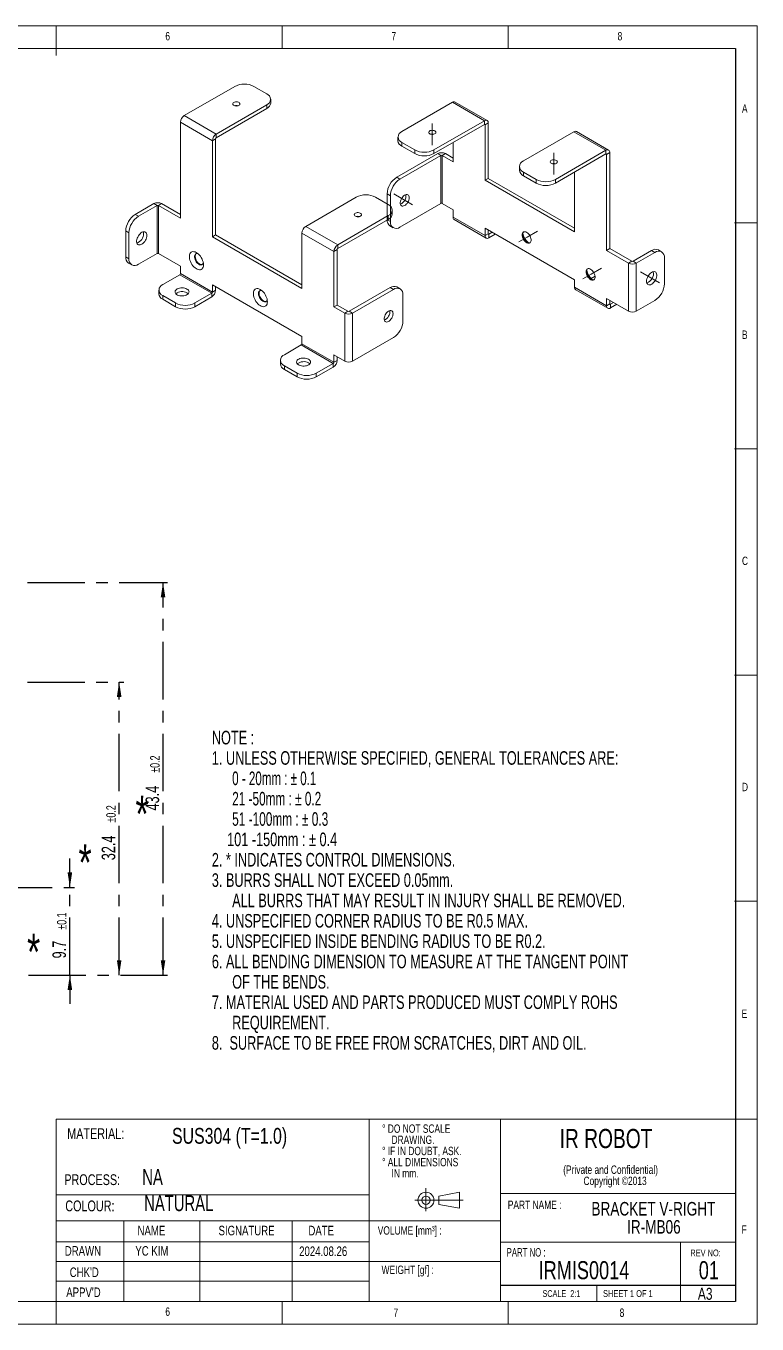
# Model space of a CAD drawing. Header units: millimetres. Extents: x 5 to 415, y 5 to 292.
# Drawn here: x 253.4 to 415, y 5 to 292 of the extents above; entities that cross this region are included whole.
import ezdxf

# ---------------------------------------------------------------- set-up
doc = ezdxf.new("R2010")
doc.units = ezdxf.units.MM
doc.linetypes.add('CENTERX2', pattern=[20.32, 12.7, -2.54, 2.54, -2.54])
doc.layers.add('CENTER_LINE', color=7, linetype='CENTERX2')
doc.layers.add('NOTES', color=7, linetype='Continuous')
doc.styles.add('SLDTEXTSTYLE0', font='TXT', dxfattribs={"width": 0.7})
doc.styles.add('SLDTEXTSTYLE1', font='TXT', dxfattribs={"width": 0.6375})
doc.styles.add('SLDTEXTSTYLE2', font='TXT', dxfattribs={"width": 0.65})
doc.styles.add('SLDTEXTSTYLE3', font='TXT', dxfattribs={"width": 0.652941})
doc.styles.add('SLDTEXTSTYLE4', font='TXT', dxfattribs={"width": 0.75})
doc.styles.add('SLDTEXTSTYLE5', font='TXT', dxfattribs={"width": 0.6875})
doc.styles.add('SLDTEXTSTYLE6', font='TXT', dxfattribs={"width": 0.694444})
doc.dimstyles.new('SLDDIMSTYLE4', dxfattribs={"dimtxt": 3, "dimasz": 3.302, "dimexe": 0, "dimexo": 0.0625, "dimgap": 0.75, "dimtad": 1, "dimlfac": 0.5, "dimrnd": 1e-09, "dimzin": 12, "dimdsep": 46, "dimtxsty": 'SLDTEXTSTYLE0', "dimsah": 1, "dimcen": 0.09, "dimadec": 0, "dimazin": 3, "dimtol": 1, "dimtp": 0.1, "dimtm": 0.1, "dimtfac": 1, "dimtmove": 0, "dimatfit": 0, "dimfxl": 1, "dimfrac": 2, "dimtolj": 1, "dimarcsym": 0})
doc.dimstyles.new('SLDDIMSTYLE8', dxfattribs={"dimtxt": 3, "dimasz": 3.302, "dimexe": 0, "dimexo": 0.0625, "dimgap": 0.75, "dimtad": 1, "dimlfac": 0.5, "dimrnd": 1e-09, "dimzin": 12, "dimdsep": 46, "dimtxsty": 'SLDTEXTSTYLE0', "dimsah": 1, "dimcen": 0.09, "dimadec": 0, "dimazin": 3, "dimtol": 1, "dimtp": 0.2, "dimtm": 0.2, "dimtfac": 1, "dimtofl": 0, "dimtmove": 0, "dimatfit": 3, "dimfxl": 1, "dimfrac": 2, "dimtolj": 1, "dimarcsym": 0})

# ---------------------------------------------------------------- blocks, each defined once
blk = doc.blocks.new('SW_NOTE_0')
at = {"layer": 'NOTES', "color": 0, "char_height": 3, "attachment_point": 1}
for s, insert, style in [('NOTE :', (0, 3.87), 'SLDTEXTSTYLE0'), ('1. UNLESS OTHERWISE SPECIFIED, GENERAL TOLERANCES ARE:', (0, -0.63), 'SLDTEXTSTYLE0'), ('0 - 20mm : ± 0.1', (4.5, -5.13), 'SLDTEXTSTYLE1'), ('21 -50mm : ± 0.2', (4.5, -9.63), 'SLDTEXTSTYLE2'), ('51 -100mm : ± 0.3', (4.5, -14.13), 'SLDTEXTSTYLE3'), ('101 -150mm : ± 0.4', (3.38, -18.63), 'SLDTEXTSTYLE0'), ('2. * INDICATES CONTROL DIMENSIONS.', (0, -23.13), 'SLDTEXTSTYLE0'), ('3. BURRS SHALL NOT EXCEED 0.05mm.', (0, -27.63), 'SLDTEXTSTYLE0'), ('ALL BURRS THAT MAY RESULT IN INJURY SHALL BE REMOVED.', (4.5, -32.13), 'SLDTEXTSTYLE0'), ('4. UNSPECIFIED CORNER RADIUS TO BE R0.5 MAX.', (0, -36.63), 'SLDTEXTSTYLE0'), ('5. UNSPECIFIED INSIDE BENDING RADIUS TO BE R0.2.', (0, -41.13), 'SLDTEXTSTYLE0'), ('6. ALL BENDING DIMENSION TO MEASURE AT THE TANGENT POINT', (0, -45.63), 'SLDTEXTSTYLE0'), ('OF THE BENDS.', (4.5, -50.13), 'SLDTEXTSTYLE0'), ('7. MATERIAL USED AND PARTS PRODUCED MUST COMPLY ROHS', (0, -54.63), 'SLDTEXTSTYLE0'), ('REQUIREMENT.', (4.5, -59.13), 'SLDTEXTSTYLE0'), ('8.  SURFACE TO BE FREE FROM SCRATCHES, DIRT AND OIL.', (0, -63.63), 'SLDTEXTSTYLE0')]:
    blk.add_mtext(s, dxfattribs=dict(at, insert=insert, style=style))
blk = doc.blocks.new('SW_NOTE_0_1')
at = {"color": 0, "linetype": 'Continuous', "lineweight": 0, "char_height": 1.8521, "attachment_point": 2, "style": 'SLDTEXTSTYLE4'}
for s, insert in [('(Private and Confidential)', (15.4, 2.39)), ('Copyright ©2013', (16.39, -0.08))]:
    blk.add_mtext(s, dxfattribs=dict(at, insert=insert))
blk = doc.blocks.new('SW_NOTE_0_2')
at = {"color": 0, "linetype": 'Continuous', "lineweight": 0, "char_height": 3, "attachment_point": 2, "style": 'SLDTEXTSTYLE4'}
for s, insert in [('BRACKET V-RIGHT', (16.55, 3.87)), ('IR-MB06', (16.65, -0.13))]:
    blk.add_mtext(s, dxfattribs=dict(at, insert=insert))
blk = doc.blocks.new('SW_NOTE_0_3')
at = {"color": 0, "linetype": 'Continuous', "lineweight": 0, "attachment_point": 1, "style": 'SLDTEXTSTYLE4'}
for s, insert, char_height in [('%%d DO NOT SCALE', (0, 2.39), 1.8521), ('%%d IF IN DOUBT, ASK.', (0, -2.55), 1.8521), ('DRAWING.', (2.08, -0.08), 1.852), ('%%d ALL DIMENSIONS', (0, -5.02), 1.8521), ('IN mm.', (2.08, -7.49), 1.852)]:
    blk.add_mtext(s, dxfattribs=dict(at, insert=insert, char_height=char_height))
blk = doc.blocks.new('_D_3')
at = {"layer": 'CENTER_LINE'}
for p, q in [((263.06, 101.55), (263.06, 107.9)), ((246.46, 101.55), (264.06, 101.55)), ((263.06, 82.15), (263.06, 101.55)), ((213.26, 82.15), (264.06, 82.15)), ((263.06, 82.15), (263.06, 75.8))]:
    blk.add_line(p, q, dxfattribs=at)
for points in [[(263.06, 101.55), (263.57, 104.85), (262.55, 104.85)], [(263.06, 82.15), (262.55, 78.85), (263.57, 78.85)]]:
    blk.add_solid(points, dxfattribs=at)
at = {"layer": 'CENTER_LINE', "attachment_point": 1, "rotation": 90, "style": 'SLDTEXTSTYLE0'}
for s, insert, char_height in [('±0.1', (260.21, 92.19), 2.1), ('9.7', (259.2, 85.84), 3)]:
    blk.add_mtext(s, dxfattribs=dict(at, insert=insert, char_height=char_height))
blk = doc.blocks.new('_D_12')
at = {"layer": 'CENTER_LINE'}
for p, q in [((253.66, 168.95), (284.66, 168.95)), ((283.66, 82.15), (283.66, 168.95)), ((213.26, 82.15), (284.66, 82.15))]:
    blk.add_line(p, q, dxfattribs=at)
for points in [[(283.66, 168.95), (283.15, 165.65), (284.17, 165.65)], [(283.66, 82.15), (284.17, 85.45), (283.15, 85.45)]]:
    blk.add_solid(points, dxfattribs=at)
at = {"layer": 'CENTER_LINE', "attachment_point": 1, "rotation": 90, "style": 'SLDTEXTSTYLE0'}
for s, insert, char_height in [('±0.2', (280.81, 126.89), 2.1), ('43.4', (279.8, 118.54), 3)]:
    blk.add_mtext(s, dxfattribs=dict(at, insert=insert, char_height=char_height))
blk = doc.blocks.new('_D_13')
at = {"layer": 'CENTER_LINE'}
for p, q in [((253.66, 146.95), (274.96, 146.95)), ((273.96, 82.15), (273.96, 146.95)), ((213.26, 82.15), (274.96, 82.15))]:
    blk.add_line(p, q, dxfattribs=at)
for points in [[(273.96, 146.95), (273.45, 143.65), (274.47, 143.65)], [(273.96, 82.15), (274.47, 85.45), (273.45, 85.45)]]:
    blk.add_solid(points, dxfattribs=at)
at = {"layer": 'CENTER_LINE', "attachment_point": 1, "rotation": 90, "style": 'SLDTEXTSTYLE0'}
for s, insert, char_height in [('±0.2', (271.1, 115.89), 2.1), ('32.4', (270.09, 107.54), 3)]:
    blk.add_mtext(s, dxfattribs=dict(at, insert=insert, char_height=char_height))

msp = doc.modelspace()

# ---------------------------------------------------------------- linework, layer by layer
at = {"color": 7, "linetype": 'Continuous', "lineweight": 18}
for p, q in [((415, 292), (5, 292)), ((260, 285.5), (260, 292)), ((310, 292), (310, 287)), ((360, 287), (360, 292)), ((415, 5), (415, 292)), ((410.25049, 287), (10, 287)), ((299.52368, 278.6369), (288.35139, 272.18728)), ((306.59475, 277.00408), (303.76632, 278.6369)), ((307.47343, 274.96293), (307.47343, 275.77947)), ((295.42246, 268.10524), (306.59475, 274.55486)), ((295.42246, 267.2887), (306.59475, 273.73832)), ((306.59475, 273.73832), (306.59475, 274.55486)), ((347.64466, 275.12398), (336.47237, 268.67436)), ((347.64466, 275.12398), (354.71573, 271.04194)), ((355.31568, 271.10135), (348.24461, 275.18339)), ((287.50286, 270.71758), (287.50286, 249.48752)), ((294.57393, 266.63554), (287.50286, 270.71758)), ((295.42246, 268.10524), (288.35139, 272.18728)), ((343.54344, 264.59232), (354.71573, 271.04194)), ((343.54344, 263.77577), (354.71573, 270.2254)), ((354.71571, 270.22539), (354.85715, 270.14373)), ((354.71573, 270.2254), (354.71573, 271.04194)), ((354.85715, 270.14373), (355.56426, 270.55194)), ((354.85715, 270.14373), (354.85715, 257.89562)), ((355.56426, 270.55194), (355.56426, 258.30382)), ((295.28104, 267.04375), (294.57393, 266.63554)), ((295.28104, 245.81369), (295.28104, 267.04375)), ((295.42246, 267.2887), (295.42246, 268.10524)), ((335.59369, 267.44974), (335.59369, 266.6332)), ((374.51472, 268.59417), (363.34243, 262.14455)), ((374.51472, 268.59417), (381.58579, 264.51213)), ((382.18574, 264.57154), (375.11467, 268.65358)), ((294.57393, 245.40548), (294.57393, 266.63554)), ((336.47237, 266.22513), (339.3008, 264.59232)), ((336.47237, 266.22513), (336.47237, 265.40859)), ((336.47237, 265.40859), (339.3008, 263.77577)), ((339.3008, 263.77577), (339.3008, 264.59232)), ((343.54344, 264.59232), (343.54344, 263.77577)), ((347.78608, 261.97766), (347.78608, 266.225)), ((370.4135, 258.06251), (381.58579, 264.51213)), ((381.58579, 263.69559), (381.58579, 264.51213)), ((335.341, 258.54875), (344.39197, 263.77376)), ((336.04811, 258.14054), (345.09908, 263.36555)), ((345.09908, 263.36555), (344.39197, 263.77376)), ((345.09908, 263.36555), (345.09908, 252.75052)), ((345.38192, 263.36555), (346.08903, 263.77376)), ((345.38192, 252.75052), (345.38192, 263.36555)), ((345.38192, 263.36555), (347.78608, 261.97766)), ((346.08903, 263.77376), (347.78608, 262.79407)), ((370.4135, 257.24597), (381.58579, 263.69559)), ((381.58576, 263.69558), (381.72721, 263.61393)), ((381.72721, 263.61393), (382.43431, 264.02213)), ((381.72721, 263.61393), (381.72721, 242.38386)), ((382.43431, 264.02213), (382.43431, 242.79207)), ((335.341, 258.54875), (336.04811, 258.14054)), ((355.56426, 258.30382), (354.85715, 257.89562)), ((355.56426, 258.30382), (374.65614, 247.28231)), ((362.46375, 260.91994), (362.46375, 260.1034)), ((363.34243, 259.69533), (366.17086, 258.06251)), ((363.34243, 259.69533), (363.34243, 258.87879)), ((363.34243, 258.87879), (366.17086, 257.24597)), ((374.65614, 246.46591), (374.65614, 259.69519)), ((354.85715, 257.89562), (374.65614, 246.46591)), ((366.17086, 257.24597), (366.17086, 258.06251)), ((370.4135, 258.06251), (370.4135, 257.24597)), ((277.53266, 250.34475), (281.63388, 252.71233)), ((282.34098, 252.30413), (281.63388, 252.71233)), ((282.62383, 252.30413), (283.33093, 252.71233)), ((287.50286, 250.30393), (283.33093, 252.71233)), ((326.39374, 254.1432), (315.22145, 247.69357)), ((333.4648, 252.51038), (330.63638, 254.1432)), ((333.92679, 254.46631), (333.21968, 254.87451)), ((333.21968, 249.15873), (333.21968, 254.87451)), ((333.92679, 248.75052), (333.92679, 254.46631)), ((345.09908, 252.75052), (336.04811, 247.52551)), ((347.78608, 251.36263), (345.38192, 252.75052)), ((277.53266, 250.34475), (278.23976, 249.93655)), ((278.23976, 249.93655), (282.34098, 252.30413)), ((282.34098, 252.30413), (282.34098, 241.6891)), ((282.62383, 241.6891), (282.62383, 252.30413)), ((287.50286, 249.48752), (282.62383, 252.30413)), ((322.29252, 243.61153), (333.4648, 250.06116)), ((333.4648, 249.24462), (333.4648, 250.06116)), ((334.34348, 250.46923), (334.34348, 251.28577)), ((347.78608, 249.72955), (347.78608, 251.36263)), ((347.78608, 249.72955), (354.85715, 245.64751)), ((322.29252, 243.61153), (315.22145, 247.69357)), ((322.29252, 242.79499), (333.4648, 249.24462)), ((333.21968, 249.15873), (333.92679, 248.75052)), ((333.84112, 247.78519), (334.54823, 247.37699)), ((348.03466, 249.18013), (355.10573, 245.09809)), ((374.65614, 235.85087), (354.85715, 247.28059)), ((354.85715, 247.28059), (354.85715, 245.64751)), ((355.56426, 246.87238), (355.56426, 246.05571)), ((415, 248.5), (410, 248.5)), ((276.11844, 246.26231), (275.41134, 246.67052)), ((275.41134, 240.95473), (275.41134, 246.67052)), ((276.11844, 240.54653), (276.11844, 246.26231)), ((294.57393, 245.40548), (295.28104, 245.81369)), ((314.37292, 233.97577), (294.57393, 245.40548)), ((314.37292, 234.79218), (295.28104, 245.81369)), ((314.37292, 246.22388), (314.37292, 233.97577)), ((321.44399, 242.14184), (314.37292, 246.22388)), ((355.56426, 246.05571), (354.85715, 245.64751)), ((355.70568, 245.97404), (355.56426, 246.05568)), ((356.41304, 246.38239), (355.70568, 245.97404)), ((357.12026, 245.97412), (355.70568, 245.1575)), ((355.70568, 245.97404), (355.70568, 245.1575)), ((282.34098, 241.6891), (278.23976, 239.32152)), ((282.62383, 241.6891), (287.50286, 238.87249)), ((322.15109, 242.55004), (321.44399, 242.14184)), ((321.44399, 229.89373), (321.44399, 242.14184)), ((322.15109, 230.30193), (322.15109, 242.55004)), ((322.29252, 242.79499), (322.29252, 243.61153)), ((382.43431, 242.79207), (381.72721, 242.38386)), ((381.72721, 242.38386), (386.60624, 239.56726)), ((382.43431, 242.79207), (387.31335, 239.97546)), ((391.69741, 242.34304), (387.59619, 239.97546)), ((392.40452, 241.93484), (388.3033, 239.56726)), ((392.40452, 241.93484), (391.69741, 242.34304)), ((393.9044, 242.08336), (393.19729, 242.49157)), ((275.41134, 240.95473), (276.11844, 240.54653)), ((276.03278, 239.5812), (276.73989, 239.17299)), ((287.50286, 238.87249), (287.50286, 237.23941)), ((387.31335, 239.97546), (386.60624, 239.56726)), ((386.60624, 228.95223), (386.60624, 239.56726)), ((387.59619, 239.97546), (388.3033, 239.56726)), ((388.3033, 228.95223), (388.3033, 239.56726)), ((394.52584, 234.99404), (394.52584, 240.70983)), ((283.61378, 234.83098), (287.36144, 236.99446)), ((287.36144, 236.99446), (294.43251, 232.91242)), ((294.57393, 233.15737), (287.50286, 237.23941)), ((374.65614, 234.21779), (374.65614, 235.85087)), ((378.30849, 236.16294), (379.1728, 236.6619)), ((282.7351, 233.60637), (282.7351, 232.78983)), ((294.43251, 232.91242), (290.68484, 230.74894)), ((294.43251, 232.91242), (294.43251, 232.09588)), ((294.57393, 234.79045), (314.37292, 223.36074)), ((294.57393, 233.15737), (294.57393, 234.79045)), ((294.57393, 233.15737), (295.28104, 233.56557)), ((295.28104, 233.56557), (295.28104, 234.38225)), ((333.88907, 234.13905), (324.8381, 228.91404)), ((334.59617, 233.73085), (325.54521, 228.50583)), ((334.59617, 233.73085), (333.88907, 234.13905)), ((336.09605, 233.87937), (335.38895, 234.28757)), ((336.71749, 226.79005), (336.71749, 232.50584)), ((374.65614, 234.21779), (381.72721, 230.13575)), ((374.90472, 233.66838), (381.97578, 229.58634)), ((286.4422, 230.74894), (283.61378, 232.38176)), ((283.61378, 232.38176), (283.61378, 231.56521)), ((286.4422, 229.9324), (283.61378, 231.56521)), ((286.4422, 229.9324), (286.4422, 230.74894)), ((294.43251, 232.09588), (290.68484, 229.9324)), ((290.68484, 230.74894), (290.68484, 229.9324)), ((321.44399, 229.89373), (322.15109, 230.30193)), ((323.84815, 228.50583), (321.44399, 229.89373)), ((324.55526, 228.91404), (322.15109, 230.30193)), ((386.60624, 228.95223), (381.72721, 231.76883)), ((381.72721, 231.76883), (381.72721, 230.13575)), ((382.43431, 230.54396), (381.72721, 230.13575)), ((382.43431, 231.36063), (382.43431, 230.54396)), ((382.57574, 230.46229), (382.43431, 230.54393)), ((383.2831, 230.87064), (382.57574, 230.46229)), ((383.99032, 230.46237), (382.57574, 229.64575)), ((382.57574, 230.46229), (382.57574, 229.64575)), ((388.3033, 228.95223), (392.40452, 231.31981)), ((324.55526, 228.91404), (323.84815, 228.50583)), ((323.84815, 217.8908), (323.84815, 228.50583)), ((324.8381, 228.91404), (325.54521, 228.50583)), ((325.54521, 217.8908), (325.54521, 228.50583)), ((310.48383, 219.31923), (314.2315, 221.48271)), ((314.2315, 221.48271), (321.30257, 217.40067)), ((314.37292, 223.36074), (314.37292, 221.72766)), ((321.44399, 217.64562), (314.37292, 221.72766)), ((325.54521, 217.8908), (334.59617, 223.11582)), ((321.44399, 219.2787), (323.84815, 217.8908)), ((321.44399, 217.64562), (321.44399, 219.2787)), ((322.15109, 218.05382), (322.15109, 218.87049)), ((309.60515, 218.09461), (309.60515, 217.27807)), ((313.31226, 215.23718), (310.48383, 216.87)), ((310.48383, 216.87), (310.48383, 216.05346)), ((313.31226, 214.42064), (310.48383, 216.05346)), ((321.30257, 217.40067), (317.5549, 215.23718)), ((321.30257, 216.58413), (317.5549, 214.42064)), ((321.30257, 217.40067), (321.30257, 216.58413)), ((321.44399, 217.64562), (322.15109, 218.05382)), ((313.31226, 214.42064), (313.31226, 215.23718)), ((317.5549, 215.23718), (317.5549, 214.42064)), ((410, 198.5), (415, 198.5)), ((415, 148.5), (410, 148.5)), ((410, 98.5), (415, 98.5)), ((260, 50.27057), (260, 10)), ((415, 50.27057), (260, 50.27057)), ((329.26526, 50.27057), (329.26526, 10)), ((358.25372, 50.27057), (358.25372, 10)), ((260, 33.5503), (329.26526, 33.5503)), ((344.66768, 33.29731), (349.18134, 34.14272)), ((344.66768, 33.29731), (344.66768, 31.45371)), ((349.18134, 30.60829), (349.18134, 34.14272)), ((410.25049, 33.8436), (358.25372, 33.8436)), ((344.66768, 31.45371), (349.18134, 30.60829)), ((275.00111, 27.79622), (275.00111, 10)), ((291.77786, 27.79622), (291.77786, 10)), ((312.21697, 10), (312.21697, 27.79622)), ((329.26526, 23.15809), (260, 23.15809)), ((398.07443, 10), (398.07443, 23.12266)), ((358.25372, 18.82218), (260, 18.82218)), ((260, 14.48088), (329.26526, 14.48088)), ((312.21697, 14.85867), (312.21697, 10)), ((379.61135, 13.419), (379.61135, 10)), ((10, 10), (410.25049, 10)), ((260, 5), (260, 10)), ((310, 5), (310, 10)), ((360, 5), (360, 10)), ((5, 5), (415, 5))]:
    msp.add_line(p, q, dxfattribs=at)
at = {"color": 7, "linetype": 'CENTERX2', "lineweight": 18}
for p, q in [((341.7976, 35.0541), (341.7976, 29.93633)), ((339.3607, 32.37551), (350.02344, 32.37551))]:
    msp.add_line(p, q, dxfattribs=at)
at = {"color": 7, "linetype": 'Continuous', "lineweight": 18, "flags": 128}
for points in [[(299.31155, 275.08553), (299.1799, 274.98531), (299.09998, 274.86831), (299.0777, 274.7432), (299.11472, 274.61925), (299.20829, 274.50567), (299.35147, 274.41088), (299.53364, 274.3419), (299.7413, 274.30385), (299.95904, 274.29955), (300.17071, 274.32933), (300.36062, 274.39097), (300.51468, 274.47991), (300.62145, 274.58954), (300.67304, 274.71173), (300.6656, 274.83743), (300.59969, 274.95731), (300.4802, 275.06248), (300.31599, 275.14514), (300.11924, 275.19915), (299.90454, 275.22052), (299.68782, 275.20766), (299.48514, 275.16152), (299.31155, 275.08553)], [(343.75557, 268.79682), (343.58198, 268.87281), (343.3793, 268.91895), (343.16258, 268.93181), (342.94788, 268.91044), (342.75113, 268.85643), (342.58692, 268.77377), (342.46743, 268.6686), (342.40152, 268.54872), (342.39408, 268.42302), (342.44567, 268.30083), (342.55244, 268.1912), (342.7065, 268.10227), (342.8964, 268.04062), (343.10808, 268.01084), (343.32582, 268.01514), (343.53347, 268.05319), (343.71565, 268.12217), (343.85883, 268.21696), (343.9524, 268.33054), (343.98942, 268.45449), (343.96714, 268.5796), (343.88722, 268.6966), (343.75557, 268.79682)], [(370.62563, 261.61389), (370.75727, 261.7141), (370.8372, 261.8311), (370.85948, 261.95622), (370.82246, 262.08016), (370.72889, 262.19374), (370.58571, 262.28854), (370.40353, 262.35752), (370.19587, 262.39556), (369.97813, 262.39986), (369.76646, 262.37008), (369.57656, 262.30844), (369.4225, 262.2195), (369.31572, 262.10987), (369.26414, 261.98768), (369.27158, 261.86198), (369.33749, 261.7421), (369.45698, 261.63693), (369.62118, 261.55427), (369.81793, 261.50026), (370.03263, 261.47889), (370.24936, 261.49175), (370.45203, 261.53789), (370.62563, 261.61389)], [(338.09872, 254.01682), (338.07846, 254.23524), (338.01849, 254.42131), (337.92128, 254.56744), (337.79081, 254.66762), (337.63242, 254.71776), (337.45258, 254.71581), (337.25868, 254.66185), (337.05863, 254.55808), (336.86064, 254.40875), (336.6728, 254.21998), (336.50282, 253.9995), (336.35764, 253.75633), (336.24321, 253.50043), (336.16422, 253.24227), (336.1239, 252.99243), (336.1239, 252.76113), (336.16422, 252.55784), (336.24321, 252.39088), (336.35764, 252.26709), (336.50282, 252.19154), (336.6728, 252.16732), (336.86064, 252.19542), (337.05863, 252.2747), (337.25868, 252.4019), (337.45258, 252.57181), (337.63242, 252.77749), (337.79081, 253.01051), (337.92128, 253.26134), (338.01849, 253.51969), (338.07846, 253.775), (338.09872, 254.01682)], [(326.1816, 249.9387), (326.3552, 249.8627), (326.55788, 249.81656), (326.7746, 249.8037), (326.9893, 249.82507), (327.18605, 249.87909), (327.35026, 249.96174), (327.46975, 250.06691), (327.53566, 250.18679), (327.54309, 250.31249), (327.49151, 250.43468), (327.38473, 250.54431), (327.23068, 250.63325), (327.04077, 250.69489), (326.8291, 250.72467), (326.61136, 250.72037), (326.4037, 250.68233), (326.22153, 250.61335), (326.07834, 250.51855), (325.98477, 250.40497), (325.94776, 250.28103), (325.97004, 250.15591), (326.04996, 250.03891), (326.1816, 249.9387)], [(280.07824, 245.69036), (280.0578, 245.43131), (279.9972, 245.15801), (279.89864, 244.88035), (279.76568, 244.60836), (279.60313, 244.35187), (279.41686, 244.12015), (279.2136, 243.92158), (279.0007, 243.76333), (278.78586, 243.65112), (278.57684, 243.58901), (278.38119, 243.57924), (278.20598, 243.62217), (278.05755, 243.71624), (277.94127, 243.85806), (277.86133, 244.04249), (277.82062, 244.26288), (277.82062, 244.51125), (277.86133, 244.77864), (277.94127, 245.05537), (278.05755, 245.33145), (278.20598, 245.59689), (278.38119, 245.8421), (278.57684, 246.05823), (278.78586, 246.23745), (279.0007, 246.3733), (279.2136, 246.46085), (279.41686, 246.49696), (279.60313, 246.4803), (279.76568, 246.41149), (279.89864, 246.29301), (279.9972, 246.12914), (280.0578, 245.92581), (280.07824, 245.69036)], [(279.31091, 246.48438), (279.35069, 246.33401), (279.37113, 246.09857)], [(363.05959, 245.81158), (363.07985, 246.03), (363.13982, 246.21608), (363.23702, 246.3622), (363.3675, 246.46239), (363.52589, 246.51253), (363.70572, 246.51058), (363.89963, 246.45661), (364.09968, 246.35284), (364.29767, 246.20352), (364.48551, 246.01475), (364.65549, 245.79427), (364.80067, 245.5511), (364.9151, 245.2952), (364.99409, 245.03704), (365.03441, 244.7872), (365.03441, 244.55589), (364.99409, 244.3526), (364.9151, 244.18565), (364.80067, 244.06186), (364.65549, 243.98631), (364.48551, 243.96209), (364.29767, 243.99019), (364.09968, 244.06946), (363.89963, 244.19666), (363.70572, 244.36658), (363.52589, 244.57226), (363.3675, 244.80528), (363.23702, 245.0561), (363.13982, 245.31446), (363.07985, 245.56977), (363.05959, 245.81158)], [(364.81661, 244.07465), (364.79691, 244.06795), (364.62693, 244.04373), (364.43909, 244.07183), (364.2411, 244.1511), (364.04105, 244.2783), (363.84714, 244.44822), (363.66731, 244.6539), (363.50892, 244.88692), (363.37845, 245.13774), (363.28124, 245.3961), (363.22127, 245.65141), (363.20101, 245.89323)], [(292.59403, 239.19959), (292.57389, 238.92305), (292.51397, 238.67694), (292.41584, 238.46763), (292.28204, 238.30053), (292.11602, 238.17997), (291.9221, 238.10908), (291.70529, 238.0897), (291.4712, 238.12232), (291.22591, 238.20609), (290.97576, 238.33886), (290.72723, 238.51718), (290.48676, 238.73643), (290.26058, 238.99094), (290.05454, 239.27411), (289.87399, 239.57861), (289.72359, 239.89655), (289.60724, 240.2197), (289.52797, 240.53968), (289.48781, 240.84822), (289.48781, 241.13732), (289.52797, 241.39949), (289.60724, 241.62795), (289.72359, 241.81677), (289.87399, 241.96106), (290.05454, 242.05709), (290.26058, 242.10238), (290.48676, 242.09574), (290.72723, 242.03735), (290.97576, 241.92873), (291.22591, 241.77268), (291.4712, 241.57325), (291.70529, 241.3356), (291.9221, 241.06588), (292.11602, 240.77109), (292.28204, 240.45886), (292.41584, 240.13728), (292.51397, 239.81466), (292.57389, 239.49938), (292.59403, 239.19959)], [(291.35368, 241.67473), (291.16811, 241.70221), (290.99813, 241.67799), (290.85295, 241.60244), (290.73852, 241.47865), (290.65953, 241.31169), (290.61921, 241.1084), (290.61921, 240.8771), (290.65953, 240.62726), (290.73852, 240.3691), (290.85295, 240.1132), (290.99813, 239.87003), (291.16811, 239.64955), (291.35595, 239.46078), (291.55394, 239.31145), (291.75399, 239.20768), (291.9479, 239.15372), (292.12773, 239.15177), (292.28612, 239.20191), (292.4166, 239.30209), (292.5138, 239.44822), (292.5618, 239.58198)], [(290.97843, 241.67129), (290.87994, 241.56029), (290.80095, 241.39333), (290.76063, 241.19004), (290.76063, 240.95874), (290.80095, 240.7089), (290.87994, 240.45074), (290.99437, 240.19484), (291.13955, 239.95167), (291.30954, 239.73119), (291.49737, 239.54242), (291.69536, 239.39309), (291.89541, 239.28933), (292.08932, 239.23536), (292.26915, 239.23341), (292.37116, 239.25875)], [(377.20172, 237.6475), (377.22199, 237.86592), (377.28195, 238.052), (377.37916, 238.19812), (377.50963, 238.2983), (377.66803, 238.34845), (377.84786, 238.3465), (378.04177, 238.29253), (378.24181, 238.18876), (378.43981, 238.03944), (378.62764, 237.85067), (378.79763, 237.63019), (378.94281, 237.38702), (379.05723, 237.13112), (379.13622, 236.87296), (379.17654, 236.62312), (379.17654, 236.39181), (379.13622, 236.18852), (379.05723, 236.02156), (378.94281, 235.89778), (378.79763, 235.82223), (378.62764, 235.79801), (378.43981, 235.82611), (378.24181, 235.90538), (378.04177, 236.03258), (377.84786, 236.2025), (377.66803, 236.40818), (377.50963, 236.6412), (377.37916, 236.89202), (377.28195, 237.15038), (377.22199, 237.40569), (377.20172, 237.6475)], [(378.95875, 235.91057), (378.93905, 235.90387), (378.76906, 235.87965), (378.58123, 235.90775), (378.38324, 235.98702), (378.18319, 236.11422), (377.98928, 236.28414), (377.80945, 236.48982), (377.65105, 236.72284), (377.52058, 236.97366), (377.42337, 237.23202), (377.36341, 237.48733), (377.34315, 237.72914)], [(390.56604, 235.56599), (390.58649, 235.33055), (390.64708, 235.12722), (390.74564, 234.96335), (390.8786, 234.84487), (391.04115, 234.77606), (391.22742, 234.7594), (391.43068, 234.7955), (391.64358, 234.88306), (391.85842, 235.0189), (392.06745, 235.19813), (392.2631, 235.41425), (392.4383, 235.65947), (392.58673, 235.92491), (392.70302, 236.20099), (392.78296, 236.47772), (392.82366, 236.7451), (392.82366, 236.99348), (392.78296, 237.21387), (392.70302, 237.3983), (392.58673, 237.54012), (392.4383, 237.63419), (392.2631, 237.67712), (392.06745, 237.66735), (391.85842, 237.60524), (391.64358, 237.49303), (391.43068, 237.33478), (391.22742, 237.13621), (391.04115, 236.90449), (390.8786, 236.648), (390.74564, 236.376), (390.64708, 236.09834), (390.58649, 235.82505), (390.56604, 235.56599)], [(288.95243, 233.83088), (288.7252, 233.93919), (288.46657, 234.02071), (288.18589, 234.07251), (287.8933, 234.09271), (287.59938, 234.08057), (287.31475, 234.03654), (287.04969, 233.96221), (286.81379, 233.86027), (286.61558, 233.73439), (286.46221, 233.58914), (286.35923, 233.42975), (286.31037, 233.262), (286.31738, 233.09193), (286.38002, 232.92571), (286.49601, 232.76933), (286.66118, 232.62846), (286.86955, 232.50817), (287.11358, 232.41282), (287.38446, 232.34586), (287.6724, 232.3097), (287.96699, 232.30565), (288.25759, 232.33386), (288.53368, 232.3933), (288.7853, 232.48184), (289.00334, 232.59627), (289.17993, 232.73245), (289.30869, 232.88546), (289.38496, 233.04978), (289.40598, 233.21946), (289.37099, 233.38837), (289.28127, 233.5504), (289.14005, 233.6997), (288.95243, 233.83088)], [(289.23567, 232.78989), (289.14005, 232.88316), (288.95243, 233.01434)], [(306.73617, 231.0355), (306.71602, 230.75897), (306.65611, 230.51286), (306.55798, 230.30355), (306.42417, 230.13645), (306.25816, 230.01589), (306.06423, 229.945), (305.84742, 229.92562), (305.61334, 229.95824), (305.36804, 230.04201), (305.11789, 230.17478), (304.86937, 230.3531), (304.6289, 230.57235), (304.40271, 230.82686), (304.19668, 231.11003), (304.01612, 231.41453), (303.86572, 231.73247), (303.74938, 232.05562), (303.6701, 232.3756), (303.62994, 232.68414), (303.62994, 232.97324), (303.6701, 233.23541), (303.74938, 233.46386), (303.86572, 233.65268), (304.01612, 233.79698), (304.19668, 233.89301), (304.40271, 233.9383), (304.6289, 233.93166), (304.86937, 233.87327), (305.11789, 233.76465), (305.36804, 233.6086), (305.61334, 233.40917), (305.84742, 233.17152), (306.06423, 232.9018), (306.25816, 232.60701), (306.42417, 232.29478), (306.55798, 231.97319), (306.65611, 231.65058), (306.71602, 231.3353), (306.73617, 231.0355)], [(305.49581, 233.51065), (305.31025, 233.53813), (305.14026, 233.51391), (304.99509, 233.43836), (304.88066, 233.31457), (304.80167, 233.14761), (304.76135, 232.94432), (304.76135, 232.71302), (304.80167, 232.46317), (304.88066, 232.20502), (304.99509, 231.94912), (305.14026, 231.70595), (305.31025, 231.48546), (305.49808, 231.2967), (305.69608, 231.14737), (305.89612, 231.0436), (306.09003, 230.98964), (306.26987, 230.98769), (306.42826, 231.03783), (306.55873, 231.13801), (306.65594, 231.28413), (306.70393, 231.4179)], [(305.12056, 233.5072), (305.02208, 233.39621), (304.94309, 233.22925), (304.90277, 233.02596), (304.90277, 232.79466), (304.94309, 232.54482), (305.02208, 232.28666), (305.13651, 232.03076), (305.28168, 231.78759), (305.45167, 231.5671), (305.63951, 231.37834), (305.8375, 231.22901), (306.03754, 231.12524), (306.23145, 231.07128), (306.41129, 231.06933), (306.51329, 231.09467)], [(334.52546, 228.38251), (334.5052, 228.60093), (334.44524, 228.78701), (334.34803, 228.93313), (334.21756, 229.03331), (334.05916, 229.08345), (333.87933, 229.0815), (333.68542, 229.02754), (333.48537, 228.92377), (333.28738, 228.77444), (333.09955, 228.58568), (332.92956, 228.3652), (332.78438, 228.12203), (332.66996, 227.86612), (332.59096, 227.60797), (332.55064, 227.35812), (332.55064, 227.12682), (332.59096, 226.92353), (332.66996, 226.75657), (332.78438, 226.63278), (332.92956, 226.55723), (333.09955, 226.53301), (333.28738, 226.56112), (333.48537, 226.64039), (333.68542, 226.76759), (333.87933, 226.93751), (334.05916, 227.14319), (334.21756, 227.37621), (334.34803, 227.62703), (334.44524, 227.88538), (334.5052, 228.1407), (334.52546, 228.38251)], [(315.82249, 218.31913), (315.59526, 218.42743), (315.33663, 218.50896), (315.05595, 218.56076), (314.76336, 218.58095), (314.46944, 218.56882), (314.1848, 218.52479), (313.91975, 218.45046), (313.68385, 218.34851), (313.48563, 218.22264), (313.33227, 218.07739), (313.22929, 217.918), (313.18042, 217.75024), (313.18744, 217.58018), (313.25007, 217.41396), (313.36607, 217.25758), (313.53124, 217.1167), (313.7396, 216.99641), (313.98364, 216.90107), (314.25452, 216.8341), (314.54246, 216.79794), (314.83705, 216.79389), (315.12764, 216.8221), (315.40374, 216.88155), (315.65535, 216.97009), (315.8734, 217.08452), (316.04999, 217.2207), (316.17875, 217.37371), (316.25501, 217.53803), (316.27603, 217.7077), (316.24105, 217.87661), (316.15133, 218.03865), (316.01011, 218.18795), (315.82249, 218.31913)], [(316.10573, 217.27814), (316.01011, 217.37141), (315.82249, 217.50258)]]:
    msp.add_lwpolyline(points, dxfattribs=at)
at = {"color": 7, "linetype": 'Continuous', "lineweight": 18}
for radius in [1.76722, 0.9218]:
    msp.add_circle((341.7976, 32.37551), radius, dxfattribs=at)
for centre, radius, start, end in [((301.645, 274.56337), 4.59278, 62.4914256, 117.5085744), ((306.11807, 275.77947), 1.31411, 291.2682653, 68.7317347), ((299.87723, 273.09994), 1.30546, 73.3544476, 106.6455524), ((305.98506, 275.10332), 1.49497, 294.0681185, 354.6117406), ((347.99617, 274.63332), 0.60357, 65.692881, 125.6175775), ((289.34512, 270.63375), 1.84417, 122.6054783, 177.3945215), ((355.04697, 270.63585), 0.52405, 350.785963, 129.2032852), ((354.77094, 270.15772), 0.08734, 350.785963, 129.2032852), ((296.41619, 266.55171), 1.84417, 122.6054783, 177.3945215), ((295.58808, 267.02977), 0.30736, 122.6054783, 177.3945215), ((336.94905, 267.44974), 1.31411, 111.2682653, 248.7317347), ((343.18989, 266.79501), 1.321, 73.5559434, 106.4440566), ((374.86622, 268.10352), 0.60357, 65.692881, 125.6175775), ((337.08205, 266.77359), 1.49497, 185.3882594, 245.9318815), ((341.42212, 268.66585), 4.59278, 242.4914256, 297.5085744), ((381.91703, 264.10604), 0.52405, 350.785963, 129.2032852), ((341.42212, 267.8493), 4.59278, 242.4914256, 297.5085744), ((345.2405, 262.1361), 1.84443, 62.6096722, 117.3903278), ((345.2405, 263.09261), 0.3074, 62.6096722, 117.3903278), ((363.81911, 260.91994), 1.31411, 111.2682653, 248.7317347), ((370.05995, 260.26521), 1.321, 73.5559434, 106.4440566), ((381.64099, 263.62791), 0.08734, 350.785963, 129.2032852), ((337.80748, 254.67524), 4.59212, 122.487128, 177.5128718), ((363.95211, 260.24378), 1.49497, 185.3882594, 245.9318815), ((338.51462, 254.26701), 4.59215, 122.4873456, 177.5126543), ((368.29218, 262.13604), 4.59278, 242.4914256, 297.5085744), ((368.29218, 261.3195), 4.59278, 242.4914256, 297.5085744), ((282.4824, 251.07468), 1.84443, 62.6096722, 117.3903278), ((328.51506, 250.06967), 4.59278, 62.4914256, 117.5085744), ((335.43681, 254.41054), 1.9436, 291.5621305, 8.4432461), ((345.2405, 252.47758), 0.3074, 62.6096722, 117.3903278), ((279.99913, 246.47124), 4.59212, 122.487128, 177.5128718), ((280.70627, 246.06302), 4.59215, 122.4873456, 177.5126543), ((282.4824, 252.03119), 0.3074, 62.6096722, 117.3903278), ((326.74729, 248.60624), 1.30546, 73.3544476, 106.6455524), ((332.98813, 251.28577), 1.31411, 291.2682653, 68.7317347), ((332.85512, 250.60961), 1.49497, 294.0681185, 354.6117406), ((348.37408, 249.66464), 0.59157, 173.7011525, 234.9866671), ((316.21518, 246.14005), 1.84417, 122.6054783, 177.3945215), ((334.70701, 249.0043), 1.49533, 174.0725302, 234.6152894), ((335.22595, 248.55103), 1.31439, 171.2701565, 308.7190917), ((277.12414, 246.11594), 2.24706, 289.5405573, 359.5570517), ((355.37444, 245.56359), 0.52405, 170.785963, 309.2032852), ((355.65047, 246.04173), 0.08734, 170.785963, 309.2032852), ((363.93269, 245.95747), 0.73449, 133.8461932, 185.0180575), ((366.73779, 246.792), 3.56038, 190.1600059, 229.8346175), ((282.4824, 241.41616), 0.3074, 62.6096722, 117.3903278), ((323.28625, 242.05801), 1.84417, 122.6054783, 177.3945215), ((322.45814, 242.53607), 0.30736, 122.6054783, 177.3945215), ((392.5746, 241.13233), 1.49509, 65.3865595, 125.9238989), ((393.22668, 240.90932), 1.31439, 351.2701565, 128.7190917), ((276.89867, 240.80031), 1.49533, 174.0725302, 234.6152894), ((277.41761, 240.34703), 1.31439, 171.2701565, 308.7190917), ((378.07482, 237.79339), 0.73449, 133.8461932, 185.0180575), ((387.45477, 241.20491), 1.84443, 242.6096722, 297.3903278), ((387.45477, 240.2484), 0.3074, 242.6096722, 297.3903278), ((287.19582, 237.25338), 0.30736, 302.6054783, 357.3945215), ((380.87993, 238.62792), 3.56038, 190.1600059, 229.8346175), ((389.95297, 237.22617), 2.15392, 288.2154759, 11.7899006), ((284.22346, 232.93021), 1.49497, 185.3882594, 245.9318815), ((284.09045, 233.60637), 1.31411, 111.2682653, 248.7317347), ((287.8772, 231.11103), 2.18602, 60.5367915, 129.8255046), ((293.43878, 233.64941), 1.84417, 302.6054783, 357.3945215), ((294.26689, 233.17134), 0.30736, 302.6054783, 357.3945215), ((334.76625, 232.92833), 1.49509, 65.3865595, 125.9238989), ((335.41833, 232.70533), 1.31439, 351.2701565, 128.7190917), ((375.24414, 234.15289), 0.59157, 173.7011525, 234.9866671), ((389.93801, 235.19334), 4.59215, 302.4873456, 357.5126543), ((288.56352, 234.82247), 4.59278, 242.4914256, 297.5085744), ((288.56352, 234.00593), 4.59278, 242.4914256, 297.5085744), ((382.2445, 230.05184), 0.52405, 170.785963, 309.2032852), ((382.52053, 230.52997), 0.08734, 170.785963, 309.2032852), ((324.69668, 230.14349), 1.84443, 242.6096722, 297.3903278), ((324.69668, 229.18698), 0.3074, 242.6096722, 297.3903278), ((331.86355, 228.77623), 1.9436, 291.5621305, 8.4432461), ((332.12967, 226.98934), 4.59215, 302.4873456, 357.5126543), ((387.45477, 230.58988), 1.84443, 242.6096722, 297.3903278), ((314.06588, 221.74163), 0.30736, 302.6054783, 357.3945215), ((310.96051, 218.09461), 1.31411, 111.2682653, 248.7317347), ((311.09351, 217.41846), 1.49497, 185.3882594, 245.9318815), ((314.74726, 215.59928), 2.18602, 60.5367915, 129.8255046), ((320.30884, 218.13765), 1.84417, 302.6054783, 357.3945215), ((321.13694, 217.65959), 0.30736, 302.6054783, 357.3945215), ((324.69668, 219.52846), 1.84443, 242.6096722, 297.3903278), ((315.43358, 219.31071), 4.59278, 242.4914256, 297.5085744), ((315.43358, 218.49417), 4.59278, 242.4914256, 297.5085744)]:
    msp.add_arc(centre, radius, start, end, dxfattribs=at)
at = {"layer": 'CENTER_LINE', "linetype": 'CENTERX2', "lineweight": 18}
for p, q in [((343.18989, 270.47025), (343.18989, 265.65371)), ((370.05995, 263.94045), (370.05995, 259.12391)), ((338.84087, 252.44541), (334.66957, 254.85345)), ((364.19096, 245.32174), (362.31744, 244.24018)), ((366.48874, 246.64822), (364.19096, 245.32174)), ((380.63088, 238.48414), (378.3331, 237.15766)), ((378.3331, 237.15766), (376.45958, 236.0761)), ((393.42951, 235.2192), (389.25821, 237.62724))]:
    msp.add_line(p, q, dxfattribs=at)
at = {"layer": 'NOTES', "color": 7}
for p, q in [((410.25049, 287), (410.25049, 10)), ((410.25049, 13.49629), (358.25372, 13.49629))]:
    msp.add_line(p, q, dxfattribs=at)
at = {"layer": 'NOTES', "color": 7, "linetype": 'Continuous', "lineweight": 18}
for p, q in [((260, 27.80051), (358.25372, 27.80051)), ((410.25049, 23.12266), (358.25372, 23.12266))]:
    msp.add_line(p, q, dxfattribs=at)

# ---------------------------------------------------------------- block references
at = {"color": 7, "linetype": 'Continuous', "lineweight": 0}
for name, p in [('SW_NOTE_0_3', (332.09751, 46.74413)), ('SW_NOTE_0_1', (367.22466, 37.66345)), ('SW_NOTE_0_2', (375.53367, 28.11762))]:
    msp.add_blockref(name, p, dxfattribs=at)
at = {"layer": 'NOTES'}
msp.add_blockref('SW_NOTE_0', (294.45005, 132.28604), dxfattribs=at)

# ---------------------------------------------------------------- texts
at = {"color": 7, "linetype": 'Continuous', "lineweight": 0}
for s, insert, char_height, attachment_point, style in [('6', (284.16667, 290.66802), 1.85208, 1, 'SLDTEXTSTYLE4'), ('7', (334.16667, 290.66802), 1.85208, 1, 'SLDTEXTSTYLE4'), ('8', (384.16667, 290.66802), 1.85208, 1, 'SLDTEXTSTYLE4'), ('A', (411.66667, 274.66802), 1.85208, 1, 'SLDTEXTSTYLE4'), ('B', (411.66667, 224.66802), 1.85208, 1, 'SLDTEXTSTYLE4'), ('C', (411.66667, 174.66802), 1.85208, 1, 'SLDTEXTSTYLE4'), ('D', (411.66667, 124.66802), 1.85208, 1, 'SLDTEXTSTYLE4'), ('E', (411.58588, 74.53717), 1.85208, 1, 'SLDTEXTSTYLE4'), ('MATERIAL:', (262.47939, 48.2783), 2.38125, 1, 'SLDTEXTSTYLE4'), ('SUS304 (T=1.0)', (298.37411, 48.35954), 3.5, 2, 'SLDTEXTSTYLE4'), ('PROCESS:', (261.82876, 38.10779), 2.38125, 1, 'SLDTEXTSTYLE4'), ('PART NAME :', (359.88746, 32.29042), 1.8520833, 1, 'SLDTEXTSTYLE4'), ('NAME', (278.02697, 26.72561), 2.116667, 1, 'SLDTEXTSTYLE4'), ('SIGNATURE', (295.9353, 26.72561), 2.116667, 1, 'SLDTEXTSTYLE4'), ('DATE', (315.80428, 26.72561), 2.116667, 1, 'SLDTEXTSTYLE4'), ('VOLUME [mm³] :', (331.13253, 26.62167), 1.8520833, 1, 'SLDTEXTSTYLE4'), ('DRAWN', (261.93655, 22.23276), 2.116667, 1, 'SLDTEXTSTYLE4'), ('2024.08.26', (313.75987, 22.15434), 2.116667, 1, 'SLDTEXTSTYLE4'), ('REV NO:', (400.2573, 21.47556), 1.5, 1, 'SLDTEXTSTYLE4'), ("CHK'D", (263.02404, 17.50965), 2.116667, 1, 'SLDTEXTSTYLE4'), ('IRMIS0014', (376.73088, 18.9056), 4, 2, 'SLDTEXTSTYLE4'), ("APPV'D", (262.26312, 13.07887), 2.116667, 1, 'SLDTEXTSTYLE4'), ('SCALE  2:1', (367.56414, 12.49052), 1.5, 1, 'SLDTEXTSTYLE0'), ('SHEET 1 OF 1', (380.94213, 12.49052), 1.5, 1, 'SLDTEXTSTYLE5'), ('A3', (401.91154, 13.00674), 2.645833, 1, 'SLDTEXTSTYLE4')]:
    msp.add_mtext(s, dxfattribs=dict(at, insert=insert, char_height=char_height, attachment_point=attachment_point, style=style))
at = {"layer": 'CENTER_LINE'}
for s, insert, char_height, attachment_point, style in [('*', (277.5637, 121.80818), 8, 1, 'SLDTEXTSTYLE0'), ('*', (264.96815, 111.04711), 8, 1, 'SLDTEXTSTYLE0'), ('*', (253.59217, 91.29148), 8, 1, 'SLDTEXTSTYLE0'), ('NA', (279.07067, 39.25525), 3.5, 1, 'SLDTEXTSTYLE0'), ('NATURAL', (279.49212, 33.45907), 3.5, 1, 'SLDTEXTSTYLE0'), ('01', (404.34541, 18.9056), 4, 2, 'SLDTEXTSTYLE4')]:
    msp.add_mtext(s, dxfattribs=dict(at, insert=insert, char_height=char_height, attachment_point=attachment_point, style=style))
at = {"layer": 'NOTES', "attachment_point": 1}
for s, insert, char_height, style in [('IR ROBOT', (371.34535, 48.13606), 4.233333, 'SLDTEXTSTYLE4'), ('COLOUR:', (262.04594, 32.31162), 2.38125, 'SLDTEXTSTYLE4'), ('F', (411.58588, 26.83891), 1.85208, 'SLDTEXTSTYLE4'), ('YC KIM', (277.53455, 22.23276), 2.116667, 'SLDTEXTSTYLE4'), ('PART NO :', (359.63563, 21.77963), 1.852083, 'SLDTEXTSTYLE6'), ('WEIGHT [gf] :', (331.97621, 17.91868), 1.8520833, 'SLDTEXTSTYLE4'), ('6', (284.16667, 8.66802), 1.85208, 'SLDTEXTSTYLE4'), ('7', (334.61276, 8.434), 1.85208, 'SLDTEXTSTYLE4'), ('8', (384.61276, 8.434), 1.85208, 'SLDTEXTSTYLE4')]:
    msp.add_mtext(s, dxfattribs=dict(at, insert=insert, char_height=char_height, style=style))

# ---------------------------------------------------------------- dimensions: what is measured, and where the dimension line sits
at = {"layer": 'CENTER_LINE'}
for base, p2, dimstyle, picture, middle in [((283.66256, 168.94793), (252.66256, 168.94793), 'SLDDIMSTYLE8', '_D_12', (283.66256, 125.54793)), ((273.95762, 146.94793), (252.66256, 146.94793), 'SLDDIMSTYLE8', '_D_13', (273.95762, 114.54793)), ((263.06256, 101.54793), (245.46256, 101.54793), 'SLDDIMSTYLE4', '_D_3', (263.06256, 91.84793))]:
    dim = msp.add_linear_dim(base=base, p1=(212.26256, 82.14793), p2=p2, angle=90, dimstyle=dimstyle, dxfattribs=at)
    dim.commit()
    dim.dimension.update_dxf_attribs({"geometry": picture, "text_midpoint": middle, "dimtype": 160})

doc.saveas('drawing.dxf')
